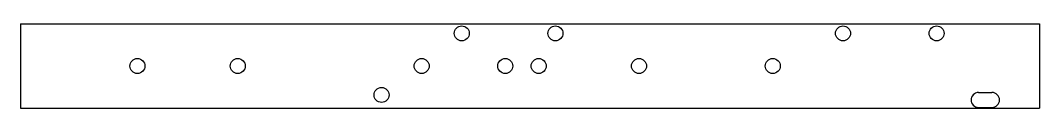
# Model space of a CAD drawing. Header units: millimetres. Extents: x 0 to 305, y 0 to 25.
import ezdxf

# ---------------------------------------------------------------- set-up
doc = ezdxf.new("R2010")
doc.units = ezdxf.units.MM

msp = doc.modelspace()

# ---------------------------------------------------------------- linework, layer by layer
for p, q in [((0, 25.4), (304.8, 25.4)), ((0, 25.4), (0, 0)), ((304.8, 25.4), (304.8, 0)), ((286.55, 4.75), (290.55, 4.75)), ((0, 0), (304.8, 0)), ((286.55, 0.25), (290.55, 0.25))]:
    msp.add_line(p, q)
for centre in [(132, 22.5), (160, 22.5), (246, 22.5), (274, 22.5), (35, 12.7), (65, 12.7), (120, 12.7), (145, 12.7), (155, 12.7), (185, 12.7), (225, 12.7), (108, 4)]:
    msp.add_circle(centre, 2.25)
for centre, start, end in [((286.55, 2.5), 90, 270), ((290.55, 2.5), 270, 450)]:
    msp.add_arc(centre, 2.25, start, end)

doc.saveas('drawing.dxf')
